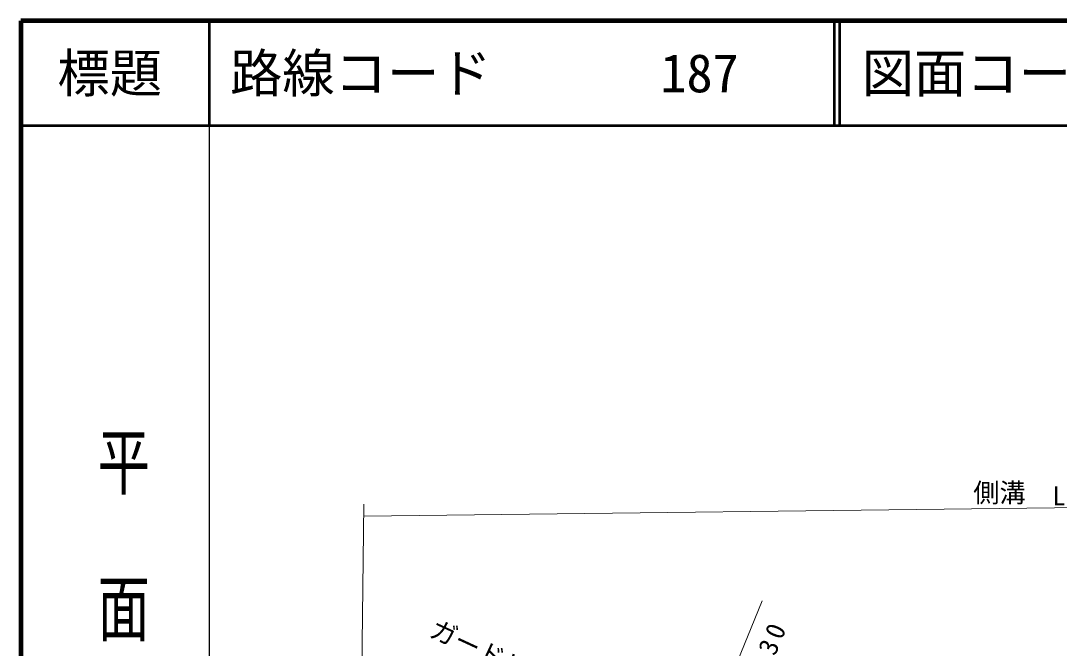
# Model space of a CAD drawing. Units: millimetres, scale not verified. Extents: x 40000 to 680000, y 20000 to 380000.
# Drawn here: x 40000 to 139260, y 320070 to 380000 of the extents above; entities that cross this region are included whole.
import ezdxf
from ezdxf.enums import TextEntityAlignment as Align

# ---------------------------------------------------------------- set-up
doc = ezdxf.new("R2010")
doc.units = ezdxf.units.MM
doc.header["$LTSCALE"] = 1000
for name, color, linetype, lineweight in [('M-TTL', 2, 'Continuous', 140), ('M-TTL-BAND', 7, 'Continuous', 25), ('M-TTL-LINE', 7, 'Continuous', 50), ('S-BGD-HTXT', 4, 'Continuous', 13)]:
    doc.layers.add(name, color=color, linetype=linetype, lineweight=lineweight)
doc.layers.add('M-TTL-TXT', color=7, linetype='Continuous')
doc.styles.add('@ＭＳ ゴシック', font='')
doc.styles.add('ＭＳ ゴシック', font='')
doc.styles.get('@ＭＳ ゴシック').set_extended_font_data('@MS Gothic')
doc.styles.get('ＭＳ ゴシック').set_extended_font_data('MS Gothic')

msp = doc.modelspace()

# ---------------------------------------------------------------- linework, layer by layer
at = {"layer": 'M-TTL'}
for p, q in [((40000, 380000), (40000, 20000)), ((680000, 380000), (40000, 380000))]:
    msp.add_line(p, q, dxfattribs=at)
at = {"layer": 'M-TTL-BAND'}
msp.add_line((58000, 370000), (58000, 20000), dxfattribs=at)
at = {"layer": 'M-TTL-LINE'}
for p, q in [((58000, 380000), (58000, 370000)), ((117750, 380000), (117750, 370000)), ((118250, 380000), (118250, 370000)), ((40000, 370000), (680000, 370000))]:
    msp.add_line(p, q, dxfattribs=at)
at = {"layer": 'S-BGD-HTXT'}
for p, q in [((72546, 312693), (72803, 333818)), ((72789, 332668), (195507, 334199)), ((94813, 285314), (110854, 324600))]:
    msp.add_line(p, q, dxfattribs=at)

# ---------------------------------------------------------------- texts
at = {"layer": 'M-TTL-BAND', "style": '@ＭＳ ゴシック', "width": 1.4}
msp.add_text('平  面  図', height=3666, rotation=270, dxfattribs=at).set_placement((49777, 306475), align=Align.MIDDLE_RIGHT)
at = {"layer": 'M-TTL-TXT', "style": 'ＭＳ ゴシック'}
msp.add_text('標題', height=3666, dxfattribs=at).set_placement((48500, 375000), align=Align.MIDDLE_CENTER)
for s, p in [('路線コード', (60000, 375000)), ('187', (101142, 375000)), ('図面コード', (120380, 375000))]:
    msp.add_text(s, height=3666, dxfattribs=at).set_placement(p, align=Align.MIDDLE_LEFT)
at = {"layer": 'S-BGD-HTXT', "style": 'ＭＳ ゴシック'}
msp.add_text('側溝', height=1833, dxfattribs=at).set_placement((131047, 333458), align=Align.BOTTOM_LEFT)
msp.add_text('ガードレール', height=1833, rotation=335.2, dxfattribs=at).set_placement((78693, 320747), align=Align.BOTTOM_LEFT)
at = {"layer": 'S-BGD-HTXT', "insert": (138611, 333672), "char_height": 1833, "attachment_point": 7, "style": 'ＭＳ ゴシック'}
msp.add_mtext('\\T1.32;L=127.0', dxfattribs=at)
at = {"layer": 'S-BGD-HTXT', "insert": (110246, 314684), "char_height": 1833, "attachment_point": 7, "rotation": 67.6, "style": 'ＭＳ ゴシック'}
msp.add_mtext('\\T1.32;R=130', dxfattribs=at)

doc.saveas('drawing.dxf')
